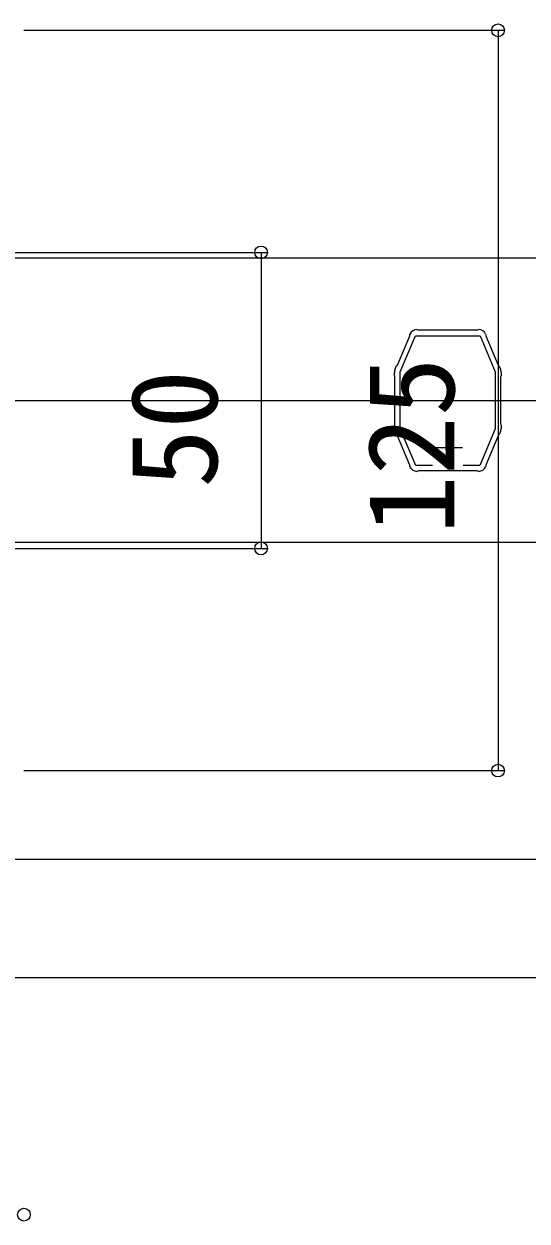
# Model space of a CAD drawing. Units: millimetres, scale not verified. Extents: x -874 to 876, y -1307 to 1301.
# Drawn here: x 120.7 to 205.5, y 693.6 to 895.8 of the extents above; entities that cross this region are included whole.
import ezdxf
from ezdxf.enums import TextEntityAlignment as Align

# ---------------------------------------------------------------- set-up
doc = ezdxf.new("R2010")
doc.units = ezdxf.units.MM
doc.header["$LTSCALE"] = 8
for name, color, linetype in [('0-3_YKK_11', 7, 'Continuous'), ('0-4_YKK_12', 2, 'Continuous'), ('0-6_YKK_D', 6, 'Continuous'), ('0-8_YSS_K', 3, 'Continuous')]:
    doc.layers.add(name, color=color, linetype=linetype)
doc.styles.add('ＭＳ ゴシック', font='')
doc.styles.get('ＭＳ ゴシック').set_extended_font_data('MS Gothic')

msp = doc.modelspace()

# ---------------------------------------------------------------- linework, layer by layer
at = {"layer": '0-3_YKK_11'}
for p, q in [((192.172, 826.7), (192.172, 821.7)), ((194.672, 824.2), (189.672, 824.2))]:
    msp.add_line(p, q, dxfattribs=at)
for points in [[(183.289, 837.499), (183.489, 837.976), (183.586, 838.079), (183.684, 838.181), (185.762, 843.125), (185.769, 843.262), (185.784, 843.417)], [(189.582, 821.2), (186.769, 821.2), (184.172, 827.382), (184.172, 837.018), (186.727, 843.1), (197.616, 843.1), (200.172, 837.018), (200.172, 827.382), (197.574, 821.2), (194.762, 821.2)], [(186.952, 844.192), (187.1, 844.147), (187.229, 844.1)], [(187.229, 844.1), (197.115, 844.1), (197.243, 844.147), (197.392, 844.192)], [(198.559, 843.417), (198.575, 843.262), (198.581, 843.125), (200.66, 838.181), (200.757, 838.079), (200.854, 837.976), (201.055, 837.499)], [(183.172, 827.482), (183.172, 828), (183.222, 828.132), (183.272, 828.265), (183.272, 836.135), (183.222, 836.268), (183.172, 836.4), (183.172, 836.918)], [(201.172, 836.918), (201.172, 836.4), (201.122, 836.268), (201.072, 836.135), (201.072, 828.265), (201.122, 828.132), (201.172, 828), (201.172, 827.482)], [(185.784, 820.983), (185.769, 821.138), (185.762, 821.275), (183.684, 826.219), (183.586, 826.321), (183.489, 826.424), (183.289, 826.901)], [(201.055, 826.901), (200.854, 826.424), (200.757, 826.321), (200.66, 826.219), (198.581, 821.275), (198.575, 821.138), (198.559, 820.983)], [(197.392, 820.207), (197.243, 820.253), (197.115, 820.3), (187.229, 820.3), (187.1, 820.253), (186.952, 820.207)]]:
    msp.add_lwpolyline(points, dxfattribs=at)
for centre, start, end in [((187.102, 842.7), 95.73929, 151.44442), ((197.242, 842.7), 28.5556, 84.26073), ((184.672, 836.918), 157.2201, 180.0076), ((199.672, 836.918), 359.99372, 22.78146), ((184.672, 827.482), 179.99222, 202.77996), ((199.672, 827.482), 337.22017, 0.00791), ((187.102, 821.7), 208.55592, 264.26083), ((197.242, 821.7), 275.73984, 331.44418)]:
    msp.add_arc(centre, 1.5, start, end, dxfattribs=at)
at = {"layer": '0-4_YKK_12'}
for p, q in [((418.672, 856.2), (83.672, 856.2)), ((418.672, 808.2), (83.672, 808.2))]:
    msp.add_line(p, q, dxfattribs=at)
at = {"layer": '0-6_YKK_D'}
for p, q in [((120.674, 894.7), (201.672, 894.7)), ((200.672, 894.7), (200.672, 769.7)), ((83.872, 857.2), (161.672, 857.2)), ((160.672, 857.2), (160.672, 807.2)), ((83.872, 807.2), (161.672, 807.2)), ((120.674, 769.7), (201.672, 769.7))]:
    msp.add_line(p, q, dxfattribs=at)
for centre in [(200.672, 894.7), (160.672, 857.2), (160.672, 807.2), (200.672, 769.7), (120.672, 694.7)]:
    msp.add_circle(centre, 1.075, dxfattribs=at)
at = {"layer": '0-8_YSS_K'}
for p, q in [((-181.828, 832.2), (839.4, 832.2)), ((839.4, 754.7), (-104.328, 754.7)), ((839.4, 734.7), (-157.828, 734.7))]:
    msp.add_line(p, q, dxfattribs=at)

# ---------------------------------------------------------------- texts
at = {"layer": '0-6_YKK_D', "style": 'ＭＳ ゴシック'}
for s, p in [('125', (197.672, 809.586)), ('50', (157.672, 817.427))]:
    msp.add_text(s, height=14.66, rotation=90, dxfattribs=at).set_placement(p, align=Align.BOTTOM_LEFT)

doc.saveas('drawing.dxf')
